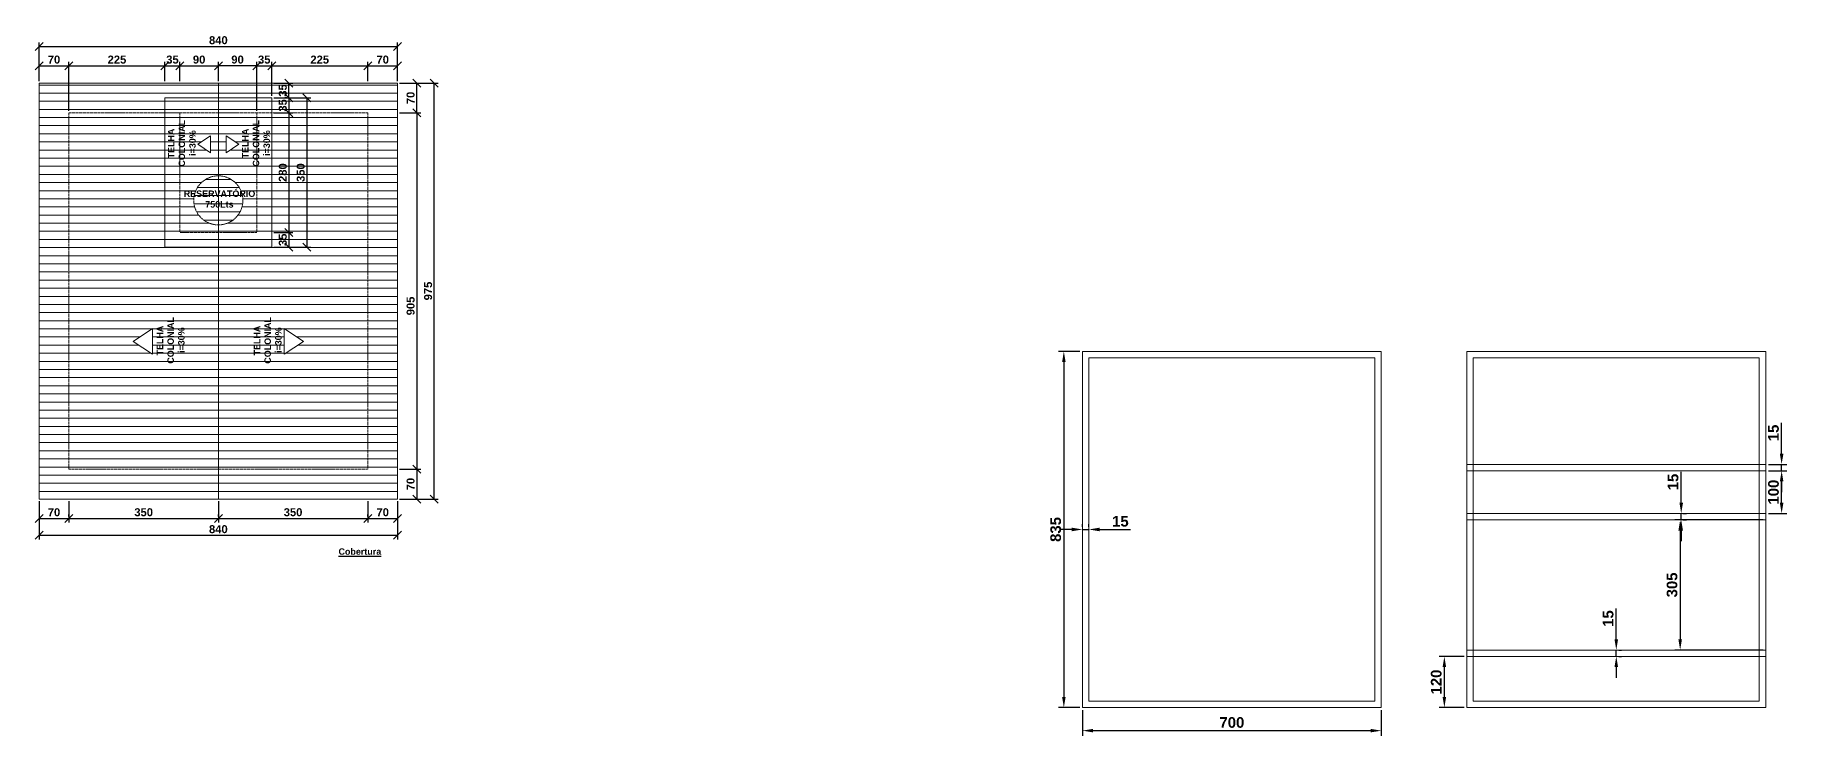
# Model space of a CAD drawing. Header units: centimetres. Extents: x 35234 to 67506, y -7058 to -4021.
# Drawn here: x 38840 to 42944, y -6195 to -4552 of the extents above; entities that cross this region are included whole.
import ezdxf

# ---------------------------------------------------------------- set-up
doc = ezdxf.new("R2010")
doc.units = ezdxf.units.CM
doc.header["$LTSCALE"] = 0.3
doc.linetypes.add('HIDDEN', pattern=[9.525, 6.35, -3.175])
for name, color, linetype, lineweight in [('Cobertura', 52, 'Continuous', 15), ('Cotas', 250, 'Continuous', 5), ('Paredes', 87, 'Continuous', 20), ('Projeção Cobertura', 52, 'HIDDEN', 15), ('rascunho', 1, 'Continuous', 9)]:
    doc.layers.add(name, color=color, linetype=linetype, lineweight=lineweight)
doc.layers.add('Texto', color=102, linetype='Continuous')
doc.layers.get('0').off()
doc.styles.add('Cotas', font='')
doc.styles.get("Standard").update_dxf_attribs({"font": ''})
doc.styles.add('Texto', font='')
doc.styles.get('Cotas').set_extended_font_data('Arial', bold=True)
doc.styles.get('Standard').set_extended_font_data('Arial', bold=True)
doc.styles.get('Texto').set_extended_font_data('Arial', bold=True)
doc.dimstyles.new('Cotas', dxfattribs={"dimscale": 0, "dimtxt": 2, "dimasz": 2.5, "dimexe": 1.25, "dimexo": 0.625, "dimtad": 1, "dimtxsty": 'Cotas', "dimblk": 'OBLIQUE', "dimcen": 2.5, "dimclrt": 102, "dimadec": 0, "dimazin": 0, "dimtfac": 1, "dimtmove": 0, "dimatfit": 3, "dimfxl": 1, "dimarcsym": 0})
doc.dimstyles.new('ISO-25', dxfattribs={"dimscale": 10, "dimtxt": 2.5, "dimasz": 2.5, "dimexe": 1.25, "dimexo": 0.625, "dimtad": 1, "dimtxsty": 'Standard', "dimcen": 2.5, "dimclrt": 7, "dimadec": 0, "dimazin": 0, "dimtfac": 1, "dimtmove": 0, "dimatfit": 3, "dimfxl": 1, "dimarcsym": 0})

# ---------------------------------------------------------------- blocks, each defined once
blk = doc.blocks.new('_Oblique')
at = {"color": 0, "linetype": 'ByBlock', "lineweight": -2}
blk.add_line((-0.5, -0.5), (0.5, 0.5), dxfattribs=at)
blk = doc.blocks.new('*D87')
at = {"layer": 'Cotas', "color": 0, "lineweight": -2, "transparency": 16777216}
for p, q in [((38919.8, -4619.1), (38919.8, -4614.4)), ((38919.8, -4623.8), (39144.8, -4623.8)), ((39144.8, -4659.7), (39144.8, -4614.4))]:
    blk.add_line(p, q, dxfattribs=at)
at = {"layer": 'Defpoints', "color": 0, "transparency": 16777216}
for p in [(38919.8, -4623.8), (39144.8, -4623.8), (39144.8, -4664.3)]:
    blk.add_point(p, dxfattribs=at)
at = {"layer": 'Cotas', "color": 0, "lineweight": -2, "transparency": 16777216, "xscale": 18.74999833701938, "yscale": 18.74999833701938, "zscale": 18.74999833701938, "rotation": 180}
blk.add_blockref('_Oblique', (38919.8, -4623.8), dxfattribs=at)
at = {"layer": 'Cotas', "color": 0, "lineweight": -2, "transparency": 16777216, "xscale": 18.74999833701938, "yscale": 18.74999833701938, "zscale": 18.74999833701938}
blk.add_blockref('_Oblique', (39144.8, -4623.8), dxfattribs=at)
at = {"layer": 'Cotas', "color": 102, "transparency": 16777216, "insert": (39032.3, -4609.5), "char_height": 18.75, "attachment_point": 5, "style": 'Cotas'}
blk.add_mtext('225', dxfattribs=at)
blk = doc.blocks.new('*D88')
at = {"layer": 'Cotas', "color": 0, "lineweight": -2, "transparency": 16777216}
for p, q in [((39144.8, -4619.1), (39144.8, -4614.4)), ((39144.8, -4623.8), (39179.8, -4623.8)), ((39179.8, -4659.7), (39179.8, -4614.4))]:
    blk.add_line(p, q, dxfattribs=at)
at = {"layer": 'Defpoints', "color": 0, "transparency": 16777216}
for p in [(39144.8, -4623.8), (39179.8, -4623.8), (39179.8, -4664.3)]:
    blk.add_point(p, dxfattribs=at)
at = {"layer": 'Cotas', "color": 0, "lineweight": -2, "transparency": 16777216, "xscale": 18.74999833701938, "yscale": 18.74999833701938, "zscale": 18.74999833701938, "rotation": 180}
blk.add_blockref('_Oblique', (39144.8, -4623.8), dxfattribs=at)
at = {"layer": 'Cotas', "color": 0, "lineweight": -2, "transparency": 16777216, "xscale": 18.74999833701938, "yscale": 18.74999833701938, "zscale": 18.74999833701938}
blk.add_blockref('_Oblique', (39179.8, -4623.8), dxfattribs=at)
at = {"layer": 'Cotas', "color": 102, "transparency": 16777216, "insert": (39162.3, -4609.5), "char_height": 18.75, "attachment_point": 5, "style": 'Cotas'}
blk.add_mtext('35', dxfattribs=at)
blk = doc.blocks.new('*D89')
at = {"layer": 'Cotas', "color": 0, "lineweight": -2, "transparency": 16777216}
for p, q in [((39179.8, -4619.1), (39179.8, -4614.4)), ((39179.8, -4623.8), (39269.8, -4623.8)), ((39269.8, -4659.7), (39269.8, -4614.4))]:
    blk.add_line(p, q, dxfattribs=at)
at = {"layer": 'Defpoints', "color": 0, "transparency": 16777216}
for p in [(39179.8, -4623.8), (39269.8, -4623.8), (39269.8, -4664.3)]:
    blk.add_point(p, dxfattribs=at)
at = {"layer": 'Cotas', "color": 0, "lineweight": -2, "transparency": 16777216, "xscale": 18.74999833701938, "yscale": 18.74999833701938, "zscale": 18.74999833701938, "rotation": 180}
blk.add_blockref('_Oblique', (39179.8, -4623.8), dxfattribs=at)
at = {"layer": 'Cotas', "color": 0, "lineweight": -2, "transparency": 16777216, "xscale": 18.74999833701938, "yscale": 18.74999833701938, "zscale": 18.74999833701938}
blk.add_blockref('_Oblique', (39269.8, -4623.8), dxfattribs=at)
at = {"layer": 'Cotas', "color": 102, "transparency": 16777216, "insert": (39224.8, -4609.5), "char_height": 18.75, "attachment_point": 5, "style": 'Cotas'}
blk.add_mtext('90', dxfattribs=at)
blk = doc.blocks.new('*D90')
at = {"layer": 'Cotas', "color": 0, "lineweight": -2, "transparency": 16777216}
for p, q in [((39394.8, -4619.1), (39394.8, -4614.4)), ((39394.8, -4623.8), (39619.8, -4623.8)), ((39619.8, -4659.7), (39619.8, -4614.4))]:
    blk.add_line(p, q, dxfattribs=at)
at = {"layer": 'Defpoints', "color": 0, "transparency": 16777216}
for p in [(39394.8, -4623.8), (39619.8, -4623.8), (39619.8, -4664.3)]:
    blk.add_point(p, dxfattribs=at)
at = {"layer": 'Cotas', "color": 0, "lineweight": -2, "transparency": 16777216, "xscale": 18.74999833701938, "yscale": 18.74999833701938, "zscale": 18.74999833701938, "rotation": 180}
blk.add_blockref('_Oblique', (39394.8, -4623.8), dxfattribs=at)
at = {"layer": 'Cotas', "color": 0, "lineweight": -2, "transparency": 16777216, "xscale": 18.74999833701938, "yscale": 18.74999833701938, "zscale": 18.74999833701938}
blk.add_blockref('_Oblique', (39619.8, -4623.8), dxfattribs=at)
at = {"layer": 'Cotas', "color": 102, "transparency": 16777216, "insert": (39507.3, -4609.5), "char_height": 18.75, "attachment_point": 5, "style": 'Cotas'}
blk.add_mtext('225', dxfattribs=at)
blk = doc.blocks.new('*D91')
at = {"layer": 'Cotas', "color": 0, "lineweight": -2, "transparency": 16777216}
for p, q in [((39619.8, -4659.7), (39619.8, -4614.4)), ((39619.8, -4623.8), (39689.8, -4623.8)), ((39689.8, -4659.7), (39689.8, -4614.4))]:
    blk.add_line(p, q, dxfattribs=at)
at = {"layer": 'Defpoints', "color": 0, "transparency": 16777216}
for p in [(39689.8, -4623.8), (39619.8, -4664.3), (39689.8, -4664.3)]:
    blk.add_point(p, dxfattribs=at)
at = {"layer": 'Cotas', "color": 0, "lineweight": -2, "transparency": 16777216, "xscale": 18.74999833701938, "yscale": 18.74999833701938, "zscale": 18.74999833701938, "rotation": 180}
blk.add_blockref('_Oblique', (39619.8, -4623.8), dxfattribs=at)
at = {"layer": 'Cotas', "color": 0, "lineweight": -2, "transparency": 16777216, "xscale": 18.74999833701938, "yscale": 18.74999833701938, "zscale": 18.74999833701938}
blk.add_blockref('_Oblique', (39689.8, -4623.8), dxfattribs=at)
at = {"layer": 'Cotas', "color": 102, "transparency": 16777216, "insert": (39654.8, -4609.5), "char_height": 18.75, "attachment_point": 5, "style": 'Cotas'}
blk.add_mtext('70', dxfattribs=at)
blk = doc.blocks.new('*D92')
at = {"layer": 'Cotas', "color": 0, "lineweight": -2, "transparency": 16777216}
for p, q in [((38849.8, -4659.7), (38849.8, -4569)), ((38849.8, -4578.4), (39689.8, -4578.4)), ((39689.8, -4659.7), (39689.8, -4569))]:
    blk.add_line(p, q, dxfattribs=at)
at = {"layer": 'Defpoints', "color": 0, "transparency": 16777216}
for p in [(39689.8, -4578.4), (38849.8, -4664.3), (39689.8, -4664.3)]:
    blk.add_point(p, dxfattribs=at)
at = {"layer": 'Cotas', "color": 0, "lineweight": -2, "transparency": 16777216, "xscale": 18.74999833701938, "yscale": 18.74999833701938, "zscale": 18.74999833701938, "rotation": 180}
blk.add_blockref('_Oblique', (38849.8, -4578.4), dxfattribs=at)
at = {"layer": 'Cotas', "color": 0, "lineweight": -2, "transparency": 16777216, "xscale": 18.74999833701938, "yscale": 18.74999833701938, "zscale": 18.74999833701938}
blk.add_blockref('_Oblique', (39689.8, -4578.4), dxfattribs=at)
at = {"layer": 'Cotas', "color": 102, "transparency": 16777216, "insert": (39269.8, -4564.1), "char_height": 18.75, "attachment_point": 5, "style": 'Cotas'}
blk.add_mtext('840', dxfattribs=at)
blk = doc.blocks.new('*D93')
at = {"layer": 'Cotas', "color": 0, "lineweight": -2, "transparency": 16777216}
for p, q in [((39694.5, -4664.3), (39743.9, -4664.3)), ((39734.5, -4734.3), (39734.5, -4664.3)), ((39694.5, -4734.3), (39743.9, -4734.3))]:
    blk.add_line(p, q, dxfattribs=at)
at = {"layer": 'Defpoints', "color": 0, "transparency": 16777216}
for p in [(39689.8, -4664.3), (39734.5, -4664.3), (39689.8, -4734.3)]:
    blk.add_point(p, dxfattribs=at)
at = {"layer": 'Cotas', "color": 0, "lineweight": -2, "transparency": 16777216, "xscale": 18.74999833701938, "yscale": 18.74999833701938, "zscale": 18.74999833701938}
for p, rotation in [((39734.5, -4664.3), 90), ((39734.5, -4734.3), 270)]:
    blk.add_blockref('_Oblique', p, dxfattribs=dict(at, rotation=rotation))
at = {"layer": 'Cotas', "color": 102, "transparency": 16777216, "insert": (39720.2, -4699.3), "char_height": 18.75, "attachment_point": 5, "rotation": 90, "style": 'Cotas'}
blk.add_mtext('70', dxfattribs=at)
blk = doc.blocks.new('*D94')
at = {"layer": 'Cotas', "color": 0, "lineweight": -2, "transparency": 16777216}
for p, q in [((39694.5, -4734.3), (39743.9, -4734.3)), ((39734.5, -4734.3), (39734.5, -5639.3)), ((39694.5, -5639.3), (39743.9, -5639.3))]:
    blk.add_line(p, q, dxfattribs=at)
at = {"layer": 'Defpoints', "color": 0, "transparency": 16777216}
for p in [(39689.8, -4734.3), (39689.8, -5639.3), (39734.5, -5639.3)]:
    blk.add_point(p, dxfattribs=at)
at = {"layer": 'Cotas', "color": 0, "lineweight": -2, "transparency": 16777216, "xscale": 18.74999833701938, "yscale": 18.74999833701938, "zscale": 18.74999833701938}
for p, rotation in [((39734.5, -4734.3), 90), ((39734.5, -5639.3), 270)]:
    blk.add_blockref('_Oblique', p, dxfattribs=dict(at, rotation=rotation))
at = {"layer": 'Cotas', "color": 102, "transparency": 16777216, "insert": (39720.2, -5186.8), "char_height": 18.75, "attachment_point": 5, "rotation": 90, "style": 'Cotas'}
blk.add_mtext('905', dxfattribs=at)
blk = doc.blocks.new('*D95')
at = {"layer": 'Cotas', "color": 0, "lineweight": -2, "transparency": 16777216}
for p, q in [((39694.5, -5569.3), (39743.9, -5569.3)), ((39734.5, -5569.3), (39734.5, -5639.3)), ((39694.5, -5639.3), (39743.9, -5639.3))]:
    blk.add_line(p, q, dxfattribs=at)
at = {"layer": 'Defpoints', "color": 0, "transparency": 16777216}
for p in [(39689.8, -5569.3), (39689.8, -5639.3), (39734.5, -5639.3)]:
    blk.add_point(p, dxfattribs=at)
at = {"layer": 'Cotas', "color": 0, "lineweight": -2, "transparency": 16777216, "xscale": 18.74999833701938, "yscale": 18.74999833701938, "zscale": 18.74999833701938}
for p, rotation in [((39734.5, -5569.3), 90), ((39734.5, -5639.3), 270)]:
    blk.add_blockref('_Oblique', p, dxfattribs=dict(at, rotation=rotation))
at = {"layer": 'Cotas', "color": 102, "transparency": 16777216, "insert": (39720.2, -5604.3), "char_height": 18.75, "attachment_point": 5, "rotation": 90, "style": 'Cotas'}
blk.add_mtext('70', dxfattribs=at)
blk = doc.blocks.new('*D96')
at = {"layer": 'Cotas', "color": 0, "lineweight": -2, "transparency": 16777216}
for p, q in [((39694.5, -4664.3), (39784.9, -4664.3)), ((39775.5, -5639.3), (39775.5, -4664.3)), ((39694.5, -5639.3), (39784.9, -5639.3))]:
    blk.add_line(p, q, dxfattribs=at)
at = {"layer": 'Defpoints', "color": 0, "transparency": 16777216}
for p in [(39689.8, -4664.3), (39775.5, -4664.3), (39689.8, -5639.3)]:
    blk.add_point(p, dxfattribs=at)
at = {"layer": 'Cotas', "color": 0, "lineweight": -2, "transparency": 16777216, "xscale": 18.74999833701938, "yscale": 18.74999833701938, "zscale": 18.74999833701938}
for p, rotation in [((39775.5, -4664.3), 90), ((39775.5, -5639.3), 270)]:
    blk.add_blockref('_Oblique', p, dxfattribs=dict(at, rotation=rotation))
at = {"layer": 'Cotas', "color": 102, "transparency": 16777216, "insert": (39761.2, -5151.8), "char_height": 18.75, "attachment_point": 5, "rotation": 90, "style": 'Cotas'}
blk.add_mtext('975', dxfattribs=at)
blk = doc.blocks.new('*D97')
at = {"layer": 'Cotas', "color": 0, "lineweight": -2, "transparency": 16777216}
for p, q in [((39619.8, -5644), (39619.8, -5694)), ((39689.8, -5644), (39689.8, -5694)), ((39619.8, -5684.6), (39689.8, -5684.6))]:
    blk.add_line(p, q, dxfattribs=at)
at = {"layer": 'Defpoints', "color": 0, "transparency": 16777216}
for p in [(39619.8, -5639.3), (39689.8, -5639.3), (39689.8, -5684.6)]:
    blk.add_point(p, dxfattribs=at)
at = {"layer": 'Cotas', "color": 0, "lineweight": -2, "transparency": 16777216, "xscale": 18.74999833701938, "yscale": 18.74999833701938, "zscale": 18.74999833701938, "rotation": 180}
blk.add_blockref('_Oblique', (39619.8, -5684.6), dxfattribs=at)
at = {"layer": 'Cotas', "color": 0, "lineweight": -2, "transparency": 16777216, "xscale": 18.74999833701938, "yscale": 18.74999833701938, "zscale": 18.74999833701938}
blk.add_blockref('_Oblique', (39689.8, -5684.6), dxfattribs=at)
at = {"layer": 'Cotas', "color": 102, "transparency": 16777216, "insert": (39654.8, -5670.4), "char_height": 18.75, "attachment_point": 5, "style": 'Cotas'}
blk.add_mtext('70', dxfattribs=at)
blk = doc.blocks.new('*D98')
at = {"layer": 'Cotas', "color": 0, "lineweight": -2, "transparency": 16777216}
for p, q in [((39269.8, -5644), (39269.8, -5694)), ((39269.8, -5684.6), (39619.8, -5684.6)), ((39619.8, -5680), (39619.8, -5675.3))]:
    blk.add_line(p, q, dxfattribs=at)
at = {"layer": 'Defpoints', "color": 0, "transparency": 16777216}
for p in [(39269.8, -5639.3), (39619.8, -5684.6), (39619.8, -5684.6)]:
    blk.add_point(p, dxfattribs=at)
at = {"layer": 'Cotas', "color": 0, "lineweight": -2, "transparency": 16777216, "xscale": 18.74999833701938, "yscale": 18.74999833701938, "zscale": 18.74999833701938, "rotation": 180}
blk.add_blockref('_Oblique', (39269.8, -5684.6), dxfattribs=at)
at = {"layer": 'Cotas', "color": 0, "lineweight": -2, "transparency": 16777216, "xscale": 18.74999833701938, "yscale": 18.74999833701938, "zscale": 18.74999833701938}
blk.add_blockref('_Oblique', (39619.8, -5684.6), dxfattribs=at)
at = {"layer": 'Cotas', "color": 102, "transparency": 16777216, "insert": (39444.8, -5670.4), "char_height": 18.75, "attachment_point": 5, "style": 'Cotas'}
blk.add_mtext('350', dxfattribs=at)
blk = doc.blocks.new('*D99')
at = {"layer": 'Cotas', "color": 0, "lineweight": -2, "transparency": 16777216}
for p, q in [((38919.8, -5644), (38919.8, -5694)), ((38919.8, -5684.6), (39269.8, -5684.6)), ((39269.8, -5680), (39269.8, -5675.3))]:
    blk.add_line(p, q, dxfattribs=at)
at = {"layer": 'Defpoints', "color": 0, "transparency": 16777216}
for p in [(38919.8, -5639.3), (39269.8, -5684.6), (39269.8, -5684.6)]:
    blk.add_point(p, dxfattribs=at)
at = {"layer": 'Cotas', "color": 0, "lineweight": -2, "transparency": 16777216, "xscale": 18.74999833701938, "yscale": 18.74999833701938, "zscale": 18.74999833701938, "rotation": 180}
blk.add_blockref('_Oblique', (38919.8, -5684.6), dxfattribs=at)
at = {"layer": 'Cotas', "color": 0, "lineweight": -2, "transparency": 16777216, "xscale": 18.74999833701938, "yscale": 18.74999833701938, "zscale": 18.74999833701938}
blk.add_blockref('_Oblique', (39269.8, -5684.6), dxfattribs=at)
at = {"layer": 'Cotas', "color": 102, "transparency": 16777216, "insert": (39094.8, -5670.4), "char_height": 18.75, "attachment_point": 5, "style": 'Cotas'}
blk.add_mtext('350', dxfattribs=at)
blk = doc.blocks.new('*D100')
at = {"layer": 'Cotas', "color": 0, "lineweight": -2, "transparency": 16777216}
for p, q in [((38849.8, -5644), (38849.8, -5694)), ((38849.8, -5684.6), (38919.8, -5684.6)), ((38919.8, -5680), (38919.8, -5675.3))]:
    blk.add_line(p, q, dxfattribs=at)
at = {"layer": 'Defpoints', "color": 0, "transparency": 16777216}
for p in [(38849.8, -5639.3), (38919.8, -5684.6), (38919.8, -5684.6)]:
    blk.add_point(p, dxfattribs=at)
at = {"layer": 'Cotas', "color": 0, "lineweight": -2, "transparency": 16777216, "xscale": 18.74999833701938, "yscale": 18.74999833701938, "zscale": 18.74999833701938, "rotation": 180}
blk.add_blockref('_Oblique', (38849.8, -5684.6), dxfattribs=at)
at = {"layer": 'Cotas', "color": 0, "lineweight": -2, "transparency": 16777216, "xscale": 18.74999833701938, "yscale": 18.74999833701938, "zscale": 18.74999833701938}
blk.add_blockref('_Oblique', (38919.8, -5684.6), dxfattribs=at)
at = {"layer": 'Cotas', "color": 102, "transparency": 16777216, "insert": (38884.8, -5670.4), "char_height": 18.75, "attachment_point": 5, "style": 'Cotas'}
blk.add_mtext('70', dxfattribs=at)
blk = doc.blocks.new('*D101')
at = {"layer": 'Cotas', "color": 0, "lineweight": -2, "transparency": 16777216}
for p, q in [((38849.8, -5644), (38849.8, -5733.8)), ((39689.8, -5644), (39689.8, -5733.8)), ((38849.8, -5724.4), (39689.8, -5724.4))]:
    blk.add_line(p, q, dxfattribs=at)
at = {"layer": 'Defpoints', "color": 0, "transparency": 16777216}
for p in [(38849.8, -5639.3), (39689.8, -5639.3), (39689.8, -5724.4)]:
    blk.add_point(p, dxfattribs=at)
at = {"layer": 'Cotas', "color": 0, "lineweight": -2, "transparency": 16777216, "xscale": 18.74999833701938, "yscale": 18.74999833701938, "zscale": 18.74999833701938, "rotation": 180}
blk.add_blockref('_Oblique', (38849.8, -5724.4), dxfattribs=at)
at = {"layer": 'Cotas', "color": 0, "lineweight": -2, "transparency": 16777216, "xscale": 18.74999833701938, "yscale": 18.74999833701938, "zscale": 18.74999833701938}
blk.add_blockref('_Oblique', (39689.8, -5724.4), dxfattribs=at)
at = {"layer": 'Cotas', "color": 102, "transparency": 16777216, "insert": (39269.8, -5710.1), "char_height": 18.75, "attachment_point": 5, "style": 'Cotas'}
blk.add_mtext('840', dxfattribs=at)
blk = doc.blocks.new('*D102')
at = {"layer": 'Cotas', "color": 0, "lineweight": -2, "transparency": 16777216}
for p, q in [((39399.5, -4664.3), (39444.5, -4664.3)), ((39435.1, -4699.3), (39435.1, -4664.3)), ((39399.5, -4699.3), (39444.5, -4699.3))]:
    blk.add_line(p, q, dxfattribs=at)
at = {"layer": 'Defpoints', "color": 0, "transparency": 16777216}
for p in [(39394.8, -4664.3), (39435.1, -4664.3), (39394.8, -4699.3)]:
    blk.add_point(p, dxfattribs=at)
at = {"layer": 'Cotas', "color": 0, "lineweight": -2, "transparency": 16777216, "xscale": 18.74999833701938, "yscale": 18.74999833701938, "zscale": 18.74999833701938}
for p, rotation in [((39435.1, -4664.3), 90), ((39435.1, -4699.3), 270)]:
    blk.add_blockref('_Oblique', p, dxfattribs=dict(at, rotation=rotation))
at = {"layer": 'Cotas', "color": 102, "transparency": 16777216, "insert": (39420.8, -4681.8), "char_height": 18.75, "attachment_point": 5, "rotation": 90, "style": 'Cotas'}
blk.add_mtext('35', dxfattribs=at)
blk = doc.blocks.new('*D103')
at = {"layer": 'Cotas', "color": 0, "lineweight": -2, "transparency": 16777216}
for p, q in [((39430.4, -4699.3), (39425.7, -4699.3)), ((39435.1, -4699.3), (39435.1, -4734.3)), ((39399.5, -4734.3), (39444.5, -4734.3))]:
    blk.add_line(p, q, dxfattribs=at)
at = {"layer": 'Defpoints', "color": 0, "transparency": 16777216}
for p in [(39435.1, -4699.3), (39394.8, -4734.3), (39435.1, -4734.3)]:
    blk.add_point(p, dxfattribs=at)
at = {"layer": 'Cotas', "color": 0, "lineweight": -2, "transparency": 16777216, "xscale": 18.74999833701938, "yscale": 18.74999833701938, "zscale": 18.74999833701938}
for p, rotation in [((39435.1, -4699.3), 90), ((39435.1, -4734.3), 270)]:
    blk.add_blockref('_Oblique', p, dxfattribs=dict(at, rotation=rotation))
at = {"layer": 'Cotas', "color": 102, "transparency": 16777216, "insert": (39420.8, -4716.8), "char_height": 18.75, "attachment_point": 5, "rotation": 90, "style": 'Cotas'}
blk.add_mtext('35', dxfattribs=at)
blk = doc.blocks.new('*D104')
at = {"layer": 'Cotas', "color": 0, "lineweight": -2, "transparency": 16777216}
for p, q in [((39435.1, -4734.3), (39435.1, -5014.3)), ((39439.8, -4734.3), (39444.5, -4734.3)), ((39399.5, -5014.3), (39444.5, -5014.3))]:
    blk.add_line(p, q, dxfattribs=at)
at = {"layer": 'Defpoints', "color": 0, "transparency": 16777216}
for p in [(39435.1, -4734.3), (39394.8, -5014.3), (39435.1, -5014.3)]:
    blk.add_point(p, dxfattribs=at)
at = {"layer": 'Cotas', "color": 0, "lineweight": -2, "transparency": 16777216, "xscale": 18.74999833701938, "yscale": 18.74999833701938, "zscale": 18.74999833701938}
for p, rotation in [((39435.1, -4734.3), 90), ((39435.1, -5014.3), 270)]:
    blk.add_blockref('_Oblique', p, dxfattribs=dict(at, rotation=rotation))
at = {"layer": 'Cotas', "color": 102, "transparency": 16777216, "insert": (39420.8, -4874.3), "char_height": 18.75, "attachment_point": 5, "rotation": 90, "style": 'Cotas'}
blk.add_mtext('280', dxfattribs=at)
blk = doc.blocks.new('*D105')
at = {"layer": 'Cotas', "color": 0, "lineweight": -2, "transparency": 16777216}
for p, q in [((39399.5, -5014.3), (39444.5, -5014.3)), ((39435.1, -5014.3), (39435.1, -5049.3)), ((39399.5, -5049.3), (39444.5, -5049.3))]:
    blk.add_line(p, q, dxfattribs=at)
at = {"layer": 'Defpoints', "color": 0, "transparency": 16777216}
for p in [(39394.8, -5014.3), (39394.8, -5049.3), (39435.1, -5049.3)]:
    blk.add_point(p, dxfattribs=at)
at = {"layer": 'Cotas', "color": 0, "lineweight": -2, "transparency": 16777216, "xscale": 18.74999833701938, "yscale": 18.74999833701938, "zscale": 18.74999833701938}
for p, rotation in [((39435.1, -5014.3), 90), ((39435.1, -5049.3), 270)]:
    blk.add_blockref('_Oblique', p, dxfattribs=dict(at, rotation=rotation))
at = {"layer": 'Cotas', "color": 102, "transparency": 16777216, "insert": (39420.8, -5031.8), "char_height": 18.75, "attachment_point": 5, "rotation": 90, "style": 'Cotas'}
blk.add_mtext('35', dxfattribs=at)
blk = doc.blocks.new('*D106')
at = {"layer": 'Cotas', "color": 0, "lineweight": -2, "transparency": 16777216}
for p, q in [((39399.5, -4699.3), (39486.4, -4699.3)), ((39477, -4699.3), (39477, -5049.3)), ((39399.5, -5049.3), (39486.4, -5049.3))]:
    blk.add_line(p, q, dxfattribs=at)
at = {"layer": 'Defpoints', "color": 0, "transparency": 16777216}
for p in [(39394.8, -4699.3), (39394.8, -5049.3), (39477, -5049.3)]:
    blk.add_point(p, dxfattribs=at)
at = {"layer": 'Cotas', "color": 0, "lineweight": -2, "transparency": 16777216, "xscale": 18.74999833701938, "yscale": 18.74999833701938, "zscale": 18.74999833701938}
for p, rotation in [((39477, -4699.3), 90), ((39477, -5049.3), 270)]:
    blk.add_blockref('_Oblique', p, dxfattribs=dict(at, rotation=rotation))
at = {"layer": 'Cotas', "color": 102, "transparency": 16777216, "insert": (39462.8, -4874.3), "char_height": 18.75, "attachment_point": 5, "rotation": 90, "style": 'Cotas'}
blk.add_mtext('350', dxfattribs=at)
blk = doc.blocks.new('*D107')
at = {"layer": 'Cotas', "color": 0, "lineweight": -2, "transparency": 16777216}
for p, q in [((39269.8, -4659.7), (39269.8, -4614.4)), ((39359.8, -4623.8), (39269.8, -4623.8)), ((39359.8, -4729.7), (39359.8, -4614.4))]:
    blk.add_line(p, q, dxfattribs=at)
at = {"layer": 'Defpoints', "color": 0, "transparency": 16777216}
for p in [(39269.8, -4623.8), (39269.8, -4664.3), (39359.8, -4734.3)]:
    blk.add_point(p, dxfattribs=at)
at = {"layer": 'Cotas', "color": 0, "lineweight": -2, "transparency": 16777216, "xscale": 18.74999833701938, "yscale": 18.74999833701938, "zscale": 18.74999833701938, "rotation": 180}
blk.add_blockref('_Oblique', (39269.8, -4623.8), dxfattribs=at)
at = {"layer": 'Cotas', "color": 0, "lineweight": -2, "transparency": 16777216, "xscale": 18.74999833701938, "yscale": 18.74999833701938, "zscale": 18.74999833701938}
blk.add_blockref('_Oblique', (39359.8, -4623.8), dxfattribs=at)
at = {"layer": 'Cotas', "color": 102, "transparency": 16777216, "insert": (39314.8, -4609.5), "char_height": 18.75, "attachment_point": 5, "style": 'Cotas'}
blk.add_mtext('90', dxfattribs=at)
blk = doc.blocks.new('*D108')
at = {"layer": 'Cotas', "color": 0, "lineweight": -2, "transparency": 16777216}
for p, q in [((39359.8, -4729.7), (39359.8, -4614.4)), ((39359.8, -4623.8), (39394.8, -4623.8)), ((39394.8, -4694.7), (39394.8, -4614.4))]:
    blk.add_line(p, q, dxfattribs=at)
at = {"layer": 'Defpoints', "color": 0, "transparency": 16777216}
for p in [(39394.8, -4623.8), (39394.8, -4699.3), (39359.8, -4734.3)]:
    blk.add_point(p, dxfattribs=at)
at = {"layer": 'Cotas', "color": 0, "lineweight": -2, "transparency": 16777216, "xscale": 18.74999833701938, "yscale": 18.74999833701938, "zscale": 18.74999833701938, "rotation": 180}
blk.add_blockref('_Oblique', (39359.8, -4623.8), dxfattribs=at)
at = {"layer": 'Cotas', "color": 0, "lineweight": -2, "transparency": 16777216, "xscale": 18.74999833701938, "yscale": 18.74999833701938, "zscale": 18.74999833701938}
blk.add_blockref('_Oblique', (39394.8, -4623.8), dxfattribs=at)
at = {"layer": 'Cotas', "color": 102, "transparency": 16777216, "insert": (39377.3, -4609.5), "char_height": 18.75, "attachment_point": 5, "style": 'Cotas'}
blk.add_mtext('35', dxfattribs=at)
blk = doc.blocks.new('*D109')
at = {"layer": 'Cotas', "color": 0, "lineweight": -2, "transparency": 16777216}
for p, q in [((38849.8, -4659.7), (38849.8, -4614.4)), ((38849.8, -4623.8), (38919.8, -4623.8)), ((38919.8, -4729.7), (38919.8, -4614.4))]:
    blk.add_line(p, q, dxfattribs=at)
at = {"layer": 'Defpoints', "color": 0, "transparency": 16777216}
for p in [(38919.8, -4623.8), (38849.8, -4664.3), (38919.8, -4734.3)]:
    blk.add_point(p, dxfattribs=at)
at = {"layer": 'Cotas', "color": 0, "lineweight": -2, "transparency": 16777216, "xscale": 18.74999833701938, "yscale": 18.74999833701938, "zscale": 18.74999833701938, "rotation": 180}
blk.add_blockref('_Oblique', (38849.8, -4623.8), dxfattribs=at)
at = {"layer": 'Cotas', "color": 0, "lineweight": -2, "transparency": 16777216, "xscale": 18.74999833701938, "yscale": 18.74999833701938, "zscale": 18.74999833701938}
blk.add_blockref('_Oblique', (38919.8, -4623.8), dxfattribs=at)
at = {"layer": 'Cotas', "color": 102, "transparency": 16777216, "insert": (38884.8, -4609.5), "char_height": 18.75, "attachment_point": 5, "style": 'Cotas'}
blk.add_mtext('70', dxfattribs=at)
blk = doc.blocks.new('*D154')
at = {"layer": 'Defpoints', "color": 0, "transparency": 16777216}
for p in [(41294, -6128.2), (41994, -6128.2), (41994, -6182.2)]:
    blk.add_point(p, dxfattribs=at)
at = {"layer": 'rascunho', "color": 0, "lineweight": -2, "transparency": 16777216}
for p, q in [((41294, -6134.4), (41294, -6194.7)), ((41994, -6134.4), (41994, -6194.7)), ((41319, -6182.2), (41969, -6182.2))]:
    blk.add_line(p, q, dxfattribs=at)
at = {"layer": 'rascunho', "color": 0, "transparency": 16777216}
for points in [[(41319, -6178), (41319, -6186.3), (41294, -6182.2)], [(41969, -6178), (41969, -6186.3), (41994, -6182.2)]]:
    blk.add_solid(points, dxfattribs=at)
at = {"layer": 'rascunho', "color": 7, "transparency": 16777216, "insert": (41644, -6163.1), "char_height": 25, "attachment_point": 5}
blk.add_mtext('700', dxfattribs=at)
blk = doc.blocks.new('*D155')
at = {"layer": 'Defpoints', "color": 0, "transparency": 16777216}
for p in [(41294, -5293.2), (41250.4, -6128.2), (41294, -6128.2)]:
    blk.add_point(p, dxfattribs=at)
at = {"layer": 'rascunho', "color": 0, "lineweight": -2, "transparency": 16777216}
for p, q in [((41287.8, -5293.2), (41237.9, -5293.2)), ((41250.4, -5318.2), (41250.4, -6103.2)), ((41287.8, -6128.2), (41237.9, -6128.2))]:
    blk.add_line(p, q, dxfattribs=at)
at = {"layer": 'rascunho', "color": 0, "transparency": 16777216}
for points in [[(41246.3, -5318.2), (41254.6, -5318.2), (41250.4, -5293.2)], [(41246.3, -6103.2), (41254.6, -6103.2), (41250.4, -6128.2)]]:
    blk.add_solid(points, dxfattribs=at)
at = {"layer": 'rascunho', "color": 7, "transparency": 16777216, "insert": (41231.4, -5710.7), "char_height": 25, "attachment_point": 5, "rotation": 90}
blk.add_mtext('835', dxfattribs=at)
blk = doc.blocks.new('*D156')
at = {"layer": 'Defpoints', "color": 0, "transparency": 16777216}
for p in [(41294, -5710.7), (41309, -5710.7), (41309, -5710.7)]:
    blk.add_point(p, dxfattribs=at)
at = {"layer": 'rascunho', "color": 0, "lineweight": -2, "transparency": 16777216}
for p, q in [((41294, -5704.4), (41294, -5698.2)), ((41309, -5704.4), (41309, -5698.2)), ((41269, -5710.7), (41244, -5710.7)), ((41294, -5710.7), (41309, -5710.7)), ((41334, -5710.7), (41406.6, -5710.7))]:
    blk.add_line(p, q, dxfattribs=at)
at = {"layer": 'rascunho', "color": 0, "transparency": 16777216}
for points in [[(41269, -5706.5), (41269, -5714.8), (41294, -5710.7)], [(41334, -5706.5), (41334, -5714.8), (41309, -5710.7)]]:
    blk.add_solid(points, dxfattribs=at)
at = {"layer": 'rascunho', "color": 7, "transparency": 16777216, "insert": (41382.8, -5691.7), "char_height": 25, "attachment_point": 5}
blk.add_mtext('15', dxfattribs=at)
blk = doc.blocks.new('*D157')
at = {"layer": 'Defpoints', "color": 0, "transparency": 16777216}
for p in [(42141.8, -6008.2), (42194.5, -6008.2), (42194.5, -6128.2)]:
    blk.add_point(p, dxfattribs=at)
at = {"layer": 'rascunho', "color": 0, "lineweight": -2, "transparency": 16777216}
for p, q in [((42188.3, -6008.2), (42129.3, -6008.2)), ((42141.8, -6103.2), (42141.8, -6033.2)), ((42188.3, -6128.2), (42129.3, -6128.2))]:
    blk.add_line(p, q, dxfattribs=at)
at = {"layer": 'rascunho', "color": 0, "transparency": 16777216}
for points in [[(42137.6, -6033.2), (42145.9, -6033.2), (42141.8, -6008.2)], [(42137.6, -6103.2), (42145.9, -6103.2), (42141.8, -6128.2)]]:
    blk.add_solid(points, dxfattribs=at)
at = {"layer": 'rascunho', "color": 7, "transparency": 16777216, "insert": (42122.8, -6068.2), "char_height": 25, "attachment_point": 5, "rotation": 90}
blk.add_mtext('120', dxfattribs=at)
blk = doc.blocks.new('*D158')
at = {"layer": 'Defpoints', "color": 0, "transparency": 16777216}
for p in [(42544.5, -5993.2), (42544.5, -5993.2), (42544.5, -6008.2)]:
    blk.add_point(p, dxfattribs=at)
at = {"layer": 'rascunho', "color": 0, "lineweight": -2, "transparency": 16777216}
for p, q in [((42544.5, -5968.2), (42544.5, -5895.6)), ((42544.5, -6008.2), (42544.5, -5993.2)), ((42550.8, -5993.2), (42557, -5993.2)), ((42550.8, -6008.2), (42557, -6008.2)), ((42544.5, -6033.2), (42544.5, -6058.2))]:
    blk.add_line(p, q, dxfattribs=at)
at = {"layer": 'rascunho', "color": 0, "transparency": 16777216}
for points in [[(42540.3, -5968.2), (42548.7, -5968.2), (42544.5, -5993.2)], [(42540.3, -6033.2), (42548.7, -6033.2), (42544.5, -6008.2)]]:
    blk.add_solid(points, dxfattribs=at)
at = {"layer": 'rascunho', "color": 7, "transparency": 16777216, "insert": (42525.5, -5919.4), "char_height": 25, "attachment_point": 5, "rotation": 90}
blk.add_mtext('15', dxfattribs=at)
blk = doc.blocks.new('*D159')
at = {"layer": 'Defpoints', "color": 0, "transparency": 16777216}
for p in [(42894.5, -5688.2), (42694.2, -5993.2), (42894.5, -5993.2)]:
    blk.add_point(p, dxfattribs=at)
at = {"layer": 'rascunho', "color": 0, "lineweight": -2, "transparency": 16777216}
for p, q in [((42888.3, -5688.2), (42681.7, -5688.2)), ((42694.2, -5713.2), (42694.2, -5968.2)), ((42888.3, -5993.2), (42681.7, -5993.2))]:
    blk.add_line(p, q, dxfattribs=at)
at = {"layer": 'rascunho', "color": 0, "transparency": 16777216}
for points in [[(42690, -5713.2), (42698.3, -5713.2), (42694.2, -5688.2)], [(42690, -5968.2), (42698.3, -5968.2), (42694.2, -5993.2)]]:
    blk.add_solid(points, dxfattribs=at)
at = {"layer": 'rascunho', "color": 7, "transparency": 16777216, "insert": (42675.2, -5840.7), "char_height": 25, "attachment_point": 5, "rotation": 90}
blk.add_mtext('305', dxfattribs=at)
blk = doc.blocks.new('*D160')
at = {"layer": 'Defpoints', "color": 0, "transparency": 16777216}
for p in [(42694.2, -5673.2), (42694.2, -5688.2), (42696.6, -5673.2)]:
    blk.add_point(p, dxfattribs=at)
at = {"layer": 'rascunho', "color": 0, "lineweight": -2, "transparency": 16777216}
for p, q in [((42696.6, -5648.2), (42696.6, -5575.6)), ((42696.6, -5688.2), (42696.6, -5673.2)), ((42700.4, -5673.2), (42709.1, -5673.2)), ((42700.4, -5688.2), (42709.1, -5688.2)), ((42696.6, -5713.2), (42696.6, -5738.2))]:
    blk.add_line(p, q, dxfattribs=at)
at = {"layer": 'rascunho', "color": 0, "transparency": 16777216}
for points in [[(42692.5, -5648.2), (42700.8, -5648.2), (42696.6, -5673.2)], [(42692.5, -5713.2), (42700.8, -5713.2), (42696.6, -5688.2)]]:
    blk.add_solid(points, dxfattribs=at)
at = {"layer": 'rascunho', "color": 7, "transparency": 16777216, "insert": (42677.6, -5599.4), "char_height": 25, "attachment_point": 5, "rotation": 90}
blk.add_mtext('15', dxfattribs=at)
blk = doc.blocks.new('*D161')
at = {"layer": 'Defpoints', "color": 0, "transparency": 16777216}
for p in [(42894.5, -5573.2), (42931.8, -5573.2), (42894.5, -5673.2)]:
    blk.add_point(p, dxfattribs=at)
at = {"layer": 'rascunho', "color": 0, "lineweight": -2, "transparency": 16777216}
for p, q in [((42900.8, -5573.2), (42944.3, -5573.2)), ((42931.8, -5648.2), (42931.8, -5598.2)), ((42900.8, -5673.2), (42944.3, -5673.2))]:
    blk.add_line(p, q, dxfattribs=at)
at = {"layer": 'rascunho', "color": 0, "transparency": 16777216}
for points in [[(42927.7, -5598.2), (42936, -5598.2), (42931.8, -5573.2)], [(42927.7, -5648.2), (42936, -5648.2), (42931.8, -5673.2)]]:
    blk.add_solid(points, dxfattribs=at)
at = {"layer": 'rascunho', "color": 7, "transparency": 16777216, "insert": (42912.8, -5623.2), "char_height": 25, "attachment_point": 5, "rotation": 90}
blk.add_mtext('100', dxfattribs=at)
blk = doc.blocks.new('*D162')
at = {"layer": 'Defpoints', "color": 0, "transparency": 16777216}
for p in [(42894.5, -5558.2), (42894.5, -5573.2), (42931.8, -5558.2)]:
    blk.add_point(p, dxfattribs=at)
at = {"layer": 'rascunho', "color": 0, "lineweight": -2, "transparency": 16777216}
for p, q in [((42931.8, -5533.2), (42931.8, -5460.6)), ((42900.8, -5558.2), (42944.3, -5558.2)), ((42900.8, -5573.2), (42944.3, -5573.2)), ((42931.8, -5573.2), (42931.8, -5558.2)), ((42931.8, -5598.2), (42931.8, -5623.2))]:
    blk.add_line(p, q, dxfattribs=at)
at = {"layer": 'rascunho', "color": 0, "transparency": 16777216}
for points in [[(42927.7, -5533.2), (42936, -5533.2), (42931.8, -5558.2)], [(42927.7, -5598.2), (42936, -5598.2), (42931.8, -5573.2)]]:
    blk.add_solid(points, dxfattribs=at)
at = {"layer": 'rascunho', "color": 7, "transparency": 16777216, "insert": (42912.8, -5484.4), "char_height": 25, "attachment_point": 5, "rotation": 90}
blk.add_mtext('15', dxfattribs=at)

msp = doc.modelspace()

# ---------------------------------------------------------------- hatches: boundary and pattern name
at = {"layer": 'Cobertura'}
h = msp.add_hatch(dxfattribs=at)
h.set_pattern_fill('ANSI31', color=256, scale=6, angle=315)
h.set_pattern_definition([(0, (-480.849, 569.735), (7e-15, 19.05), [])])
h.paths.add_polyline_path([(39689.768, -4664.347), (39269.768, -4664.347), (39269.768, -4734.347), (39619.768, -4734.347), (39619.768, -5569.347), (39269.768, -5569.347), (39269.768, -5639.347), (39689.768, -5639.347)])
h.paths.add_polyline_path([(39619.768, -4734.347), (39394.768, -4734.347), (39394.768, -5049.347), (39269.768, -5049.347), (39269.768, -5569.347), (39619.768, -5569.347)], flags=17)
h.paths.add_polyline_path([(39424.27, -5239.803), (39469.27, -5269.803), (39424.27, -5299.803)], flags=16)
h.paths.add_polyline_path([(39269.768, -5049.347), (39144.768, -5049.347), (39144.768, -4734.347), (38919.768, -4734.347), (38919.768, -5569.347), (39269.768, -5569.347)], flags=17)
h.paths.add_polyline_path([(39115.266, -5299.803), (39070.266, -5269.803), (39115.266, -5239.803)], flags=16)
h.paths.add_polyline_path([(39269.768, -5569.347), (38919.768, -5569.347), (38919.768, -4734.347), (39144.768, -4734.347), (39144.768, -4699.347), (39269.768, -4699.347), (39269.768, -4664.347), (38849.768, -4664.347), (38849.768, -5639.347), (39269.768, -5639.347)])
h.paths.add_polyline_path([(39269.768, -4699.347), (39144.768, -4699.347), (39144.768, -4734.347), (39269.768, -4734.347)], flags=17)
h.paths.add_polyline_path([(39269.768, -4734.347), (39179.768, -4734.347), (39179.768, -5014.347), (39269.768, -5014.347), (39269.768, -4996.847, -0.41421356), (39212.268, -4939.347, -0.41421356), (39269.768, -4881.847)])
h.paths.add_polyline_path([(39251.476, -4787.91), (39251.476, -4827.91), (39221.476, -4807.91)], flags=16)
h.paths.add_polyline_path([(39179.768, -4734.347), (39144.768, -4734.347), (39144.768, -5049.347), (39269.768, -5049.347), (39269.768, -5014.347), (39179.768, -5014.347)], flags=16)
h.paths.add_polyline_path([(39394.768, -4734.347), (39359.768, -4734.347), (39359.768, -5014.347), (39269.768, -5014.347), (39269.768, -5049.347), (39394.768, -5049.347)], flags=16)
h.paths.add_polyline_path([(39359.768, -4734.347), (39269.768, -4734.347), (39269.768, -4881.847, -0.41421356), (39327.268, -4939.347, -0.41421356), (39269.768, -4996.847), (39269.768, -5014.347), (39359.768, -5014.347)])
h.paths.add_polyline_path([(39318.06, -4807.91), (39288.06, -4827.91), (39288.06, -4787.91)], flags=16)
h.paths.add_polyline_path([(39426.563, -5326.901), (39426.563, -5209.981), (39345.14, -5209.981), (39345.14, -5326.901)], flags=24)
h.paths.add_polyline_path([(39198.382, -5326.901), (39198.382, -5209.981), (39116.96, -5209.981), (39116.96, -5326.901)], flags=24)
h.paths.add_polyline_path([(39224.458, -4865.008), (39224.458, -4748.088), (39143.036, -4748.088), (39143.036, -4865.008)], flags=24)
h.paths.add_polyline_path([(39183.409, -4968.374), (39358.569, -4968.374), (39358.569, -4912.402), (39183.409, -4912.402)], flags=9)
h.paths.add_polyline_path([(39399.175, -4865.008), (39399.175, -4748.088), (39317.753, -4748.088), (39317.753, -4865.008)], flags=24)
h = msp.add_hatch(dxfattribs=at)
h.set_pattern_fill('ANSI31', color=256, scale=6, angle=315)
h.set_pattern_definition([(0, (-6182.37, 977.274), (7e-15, 19.05), [])])
h.paths.add_polyline_path([(39269.768, -4881.847), (39269.768, -4996.847, 0.41421356), (39327.268, -4939.347, 0.41421356)])
h.paths.add_polyline_path([(39269.768, -4881.847, 0.41421356), (39212.268, -4939.347, 0.41421356), (39269.768, -4996.847)])
h.paths.add_polyline_path([(39183.409, -4968.374), (39358.569, -4968.374), (39358.569, -4912.402), (39183.409, -4912.402)], flags=9)

# ---------------------------------------------------------------- linework, layer by layer
for p, q in [((39689.768, -4664.347), (38849.768, -4664.347)), ((38849.768, -4664.347), (38849.768, -5639.347)), ((39269.768, -4664.347), (39269.768, -5639.347)), ((39689.768, -5639.347), (39689.768, -4664.347)), ((39394.768, -4699.347), (39144.768, -4699.347)), ((39144.768, -4699.347), (39144.768, -5049.347)), ((39394.768, -4699.347), (39394.768, -5049.347)), ((39221.476, -4807.91), (39251.476, -4787.91)), ((39251.476, -4787.91), (39251.476, -4827.91)), ((39288.06, -4787.91), (39288.06, -4827.91)), ((39318.06, -4807.91), (39288.06, -4787.91)), ((39221.476, -4807.91), (39251.476, -4827.91)), ((39318.06, -4807.91), (39288.06, -4827.91)), ((39394.768, -5049.347), (39144.768, -5049.347)), ((39070.266, -5269.803), (39115.266, -5239.803)), ((39115.266, -5239.803), (39115.266, -5299.803)), ((39424.27, -5239.803), (39424.27, -5299.803)), ((39469.27, -5269.803), (39424.27, -5239.803)), ((39070.266, -5269.803), (39115.266, -5299.803)), ((39469.27, -5269.803), (39424.27, -5299.803)), ((38849.768, -5639.347), (39689.768, -5639.347))]:
    msp.add_line(p, q, dxfattribs=at)
at = {"layer": 'Paredes'}
for p, q in [((42894.515, -5293.176), (42194.515, -5293.176)), ((42194.515, -5293.176), (42194.515, -6128.176)), ((42894.515, -6128.176), (42894.515, -5293.176)), ((42879.515, -5308.176), (42209.515, -5308.176)), ((42209.515, -5308.176), (42209.515, -6113.176)), ((42879.515, -6113.176), (42879.515, -5308.176)), ((42194.515, -5558.176), (42894.515, -5558.176)), ((42194.515, -5573.176), (42894.515, -5573.176)), ((42194.515, -5673.176), (42894.515, -5673.176)), ((42194.515, -5688.176), (42894.515, -5688.176)), ((42194.515, -5993.176), (42894.515, -5993.176)), ((42194.515, -6008.176), (42894.515, -6008.176)), ((42209.515, -6113.176), (42879.515, -6113.176)), ((42194.515, -6128.176), (42894.515, -6128.176))]:
    msp.add_line(p, q, dxfattribs=at)
for points in [[(41294.033, -6128.176), (41994.033, -6128.176), (41994.033, -5293.176), (41294.033, -5293.176)], [(41309.033, -6113.176), (41979.033, -6113.176), (41979.033, -5308.176), (41309.033, -5308.176)]]:
    msp.add_lwpolyline(points, close=True, dxfattribs=at)
at = {"layer": 'Projeção Cobertura'}
for p, q in [((39179.768, -4734.347), (39179.768, -5014.347)), ((39359.768, -4734.347), (39359.768, -5014.347)), ((39359.768, -5014.347), (39179.768, -5014.347))]:
    msp.add_line(p, q, dxfattribs=at)
msp.add_lwpolyline([(38919.768, -5569.347), (39619.768, -5569.347), (39619.768, -4734.347), (38919.768, -4734.347)], close=True, dxfattribs=at)
msp.add_circle((39269.768, -4939.347), 57.5, dxfattribs=at)

# ---------------------------------------------------------------- texts
at = {"layer": 'Texto', "char_height": 15, "rotation": 90, "style": 'Texto'}
for insert, attachment_point in [((39216.871, -4866.459), 7), ((39325.473, -4866.459), 1), ((39190.795, -5328.351), 7), ((39352.86, -5328.351), 1)]:
    msp.add_mtext_dynamic_manual_height_columns('\\pi25.43409;TELHA \\P\\pi6.19296;COLONIAL\\P\\pi31.33279;i=30%', width=120.17923, gutter_width=12.5, heights=[0], dxfattribs=dict(at, insert=insert, attachment_point=attachment_point))
at = {"layer": 'Texto', "char_height": 15, "attachment_point": 1, "style": 'Texto'}
for s, width, gutter_width, insert in [('\\pi-60.81226;RESERVATÓRIO\\P\\pi-10.41493;750Lts', 43.66196, 12.5, (39249.506, -4916.203)), ('{\\LCobertura}', 236.37292, 15, (39551.236, -5754.929))]:
    msp.add_mtext_dynamic_manual_height_columns(s, width=width, gutter_width=gutter_width, heights=[0], dxfattribs=dict(at, insert=insert))

# ---------------------------------------------------------------- dimensions: what is measured, and where the dimension line sits
at = {"layer": 'Cotas'}
for base, p1, p2, picture, middle in [((39689.768, -4578.389), (38849.768, -4664.347), (39689.768, -4664.347), '*D92', (39269.768, -4564.122)), ((38919.768, -4623.8), (38849.768, -4664.347), (38919.768, -4734.347), '*D109', (38884.768, -4609.539)), ((39144.768, -4623.8), (38919.768, -4623.8), (39144.768, -4664.347), '*D87', (39032.268, -4609.539)), ((39269.768, -4623.8), (39179.768, -4623.8), (39269.768, -4664.347), '*D89', (39224.768, -4609.533)), ((39269.768, -4623.8), (39359.768, -4734.347), (39269.768, -4664.347), '*D107', (39314.768, -4609.533)), ((39619.768, -4623.8), (39394.768, -4623.8), (39619.768, -4664.347), '*D90', (39507.268, -4609.539)), ((39689.768, -4623.8), (39619.768, -4664.347), (39689.768, -4664.347), '*D91', (39654.768, -4609.539)), ((38919.768, -5684.65), (38849.768, -5639.347), (38919.768, -5684.65), '*D100', (38884.768, -5670.389)), ((39689.768, -5724.378), (38849.768, -5639.347), (39689.768, -5639.347), '*D101', (39269.768, -5710.111)), ((39269.768, -5684.65), (38919.768, -5639.347), (39269.768, -5684.65), '*D99', (39094.768, -5670.389)), ((39619.768, -5684.65), (39269.768, -5639.347), (39619.768, -5684.65), '*D98', (39444.768, -5670.389)), ((39689.768, -5684.65), (39619.768, -5639.347), (39689.768, -5639.347), '*D97', (39654.768, -5670.389))]:
    dim = msp.add_linear_dim(base=base, p1=p1, p2=p2, dimstyle='Cotas', override={"dimscale": 7.499999, "dimtxt": 2.5}, dxfattribs=at)
    dim.commit()
    dim.dimension.update_dxf_attribs({"geometry": picture, "text_midpoint": middle})
for base, p1, p2, picture, middle in [((39179.768, -4623.8), (39144.768, -4623.8), (39179.768, -4664.347), '*D88', (39162.268, -4623.8)), ((39394.768, -4623.8), (39359.768, -4734.347), (39394.768, -4699.347), '*D108', (39377.268, -4623.8))]:
    dim = msp.add_linear_dim(base=base, p1=p1, p2=p2, dimstyle='Cotas', override={"dimscale": 7.499999, "dimtxt": 2.5}, dxfattribs=at)
    dim.commit()
    dim.dimension.update_dxf_attribs({"geometry": picture, "text_midpoint": middle, "dimtype": 160})
for base, p1, p2, picture, middle in [((39435.09, -4664.347), (39394.768, -4699.347), (39394.768, -4664.347), '*D102', (39435.09, -4681.847)), ((39435.09, -4734.347), (39435.09, -4699.347), (39394.768, -4734.347), '*D103', (39435.09, -4716.847)), ((39435.09, -5049.347), (39394.768, -5014.347), (39394.768, -5049.347), '*D105', (39435.09, -5031.847))]:
    dim = msp.add_linear_dim(base=base, p1=p1, p2=p2, angle=90, dimstyle='Cotas', override={"dimscale": 7.499999, "dimtxt": 2.5}, dxfattribs=at)
    dim.commit()
    dim.dimension.update_dxf_attribs({"geometry": picture, "text_midpoint": middle, "dimtype": 160})
for base, p1, p2, picture, middle in [((39734.477, -4664.347), (39689.768, -4734.347), (39689.768, -4664.347), '*D93', (39720.217, -4699.347)), ((39775.513, -4664.347), (39689.768, -5639.347), (39689.768, -4664.347), '*D96', (39761.246, -5151.847)), ((39477.034, -5049.347), (39394.768, -4699.347), (39394.768, -5049.347), '*D106', (39462.773, -4874.347)), ((39435.09, -5014.347), (39435.09, -4734.347), (39394.768, -5014.347), '*D104', (39420.823, -4874.347)), ((39734.477, -5639.347), (39689.768, -4734.347), (39689.768, -5639.347), '*D94', (39720.21, -5186.847)), ((39734.477, -5639.347), (39689.768, -5569.347), (39689.768, -5639.347), '*D95', (39720.217, -5604.347))]:
    dim = msp.add_linear_dim(base=base, p1=p1, p2=p2, angle=90, dimstyle='Cotas', override={"dimscale": 7.499999, "dimtxt": 2.5}, dxfattribs=at)
    dim.commit()
    dim.dimension.update_dxf_attribs({"geometry": picture, "text_midpoint": middle})
at = {"layer": 'rascunho'}
for base, p1, p2, picture, middle in [((41250.42, -6128.176), (41294.033, -5293.176), (41294.033, -6128.176), '*D155', (41231.397, -5710.676)), ((42931.82, -5558.176), (42894.515, -5573.176), (42894.515, -5558.176), '*D162', (42912.806, -5484.412)), ((42696.622, -5673.176), (42694.174, -5688.176), (42694.174, -5673.176), '*D160', (42677.608, -5599.412)), ((42931.82, -5573.176), (42894.515, -5673.176), (42894.515, -5573.176), '*D161', (42912.806, -5623.176)), ((42694.174, -5993.176), (42894.515, -5688.176), (42894.515, -5993.176), '*D159', (42675.159, -5840.676)), ((42544.515, -5993.176), (42544.515, -6008.176), (42544.515, -5993.176), '*D158', (42525.501, -5919.412)), ((42141.77, -6008.176), (42194.515, -6128.176), (42194.515, -6008.176), '*D157', (42122.756, -6068.176))]:
    dim = msp.add_linear_dim(base=base, p1=p1, p2=p2, angle=90, dimstyle='ISO-25', dxfattribs=at)
    dim.commit()
    dim.dimension.update_dxf_attribs({"geometry": picture, "text_midpoint": middle})
for base, p1, p2, picture, middle in [((41309.033, -5710.676), (41294.033, -5710.676), (41309.033, -5710.676), '*D156', (41382.796, -5691.661)), ((41994.033, -6182.16), (41294.033, -6128.176), (41994.033, -6128.176), '*D154', (41644.033, -6163.146))]:
    dim = msp.add_linear_dim(base=base, p1=p1, p2=p2, dimstyle='ISO-25', dxfattribs=at)
    dim.commit()
    dim.dimension.update_dxf_attribs({"geometry": picture, "text_midpoint": middle})

doc.saveas('drawing.dxf')
